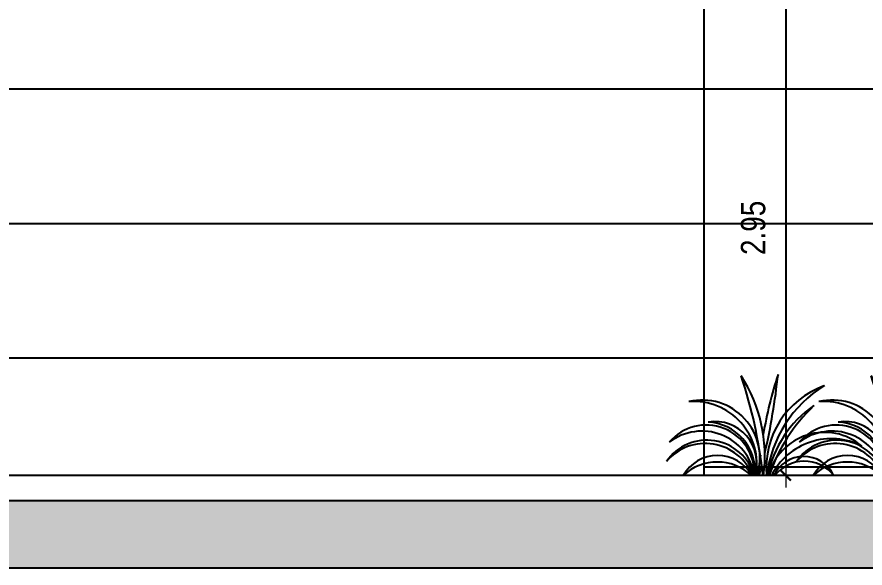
# Model space of a CAD drawing. Header units: millimetres. Extents: x 1170 to 1315, y 90 to 135.
# Drawn here: x 1214.88 to 1219.93, y 106.7 to 109.98 of the extents above; entities that cross this region are included whole.
import ezdxf

# ---------------------------------------------------------------- set-up
doc = ezdxf.new("R2010")
doc.units = ezdxf.units.MM
doc.header["$LTSCALE"] = 20
doc.header["$MEASUREMENT"] = 0
doc.layers.get('DEFPOINTS').update_dxf_attribs({"linetype": 'CONTINUOUS'})
doc.layers.add('COTA', color=7, linetype='CONTINUOUS')
doc.layers.add('PLANTAS', color=136, linetype='CONTINUOUS')
doc.layers.add('E-Pen-C', color=4, linetype='CONTINUOUS', lineweight=15)
doc.layers.add('E-Pen-G', color=3, linetype='CONTINUOUS', lineweight=30)
doc.styles.add('F2', font='ARIALN.TTF')
doc.dimstyles.new('DIMENSION-1', dxfattribs={"dimtxt": 0.145, "dimasz": 0.07, "dimexe": 1, "dimexo": 0, "dimgap": 0.12, "dimtad": 1, "dimzin": 7, "dimdsep": 46, "dimtxsty": 'F2', "dimblk1": 'TRACO', "dimblk2": 'TRACO', "dimsah": 1, "dimcen": 1, "dimse1": 1, "dimse2": 1, "dimclrd": 4, "dimclre": 256, "dimclrt": 4, "dimadec": 8, "dimazin": 0, "dimtfac": 1, "dimtix": 1, "dimtmove": 2, "dimatfit": 3, "dimldrblk": 'TRACO', "dimfxl": 1, "dimtolj": 1, "dimtzin": 0, "dimarcsym": 0})

# ---------------------------------------------------------------- blocks, each defined once
blk = doc.blocks.new('TRACO')
at = {"layer": 'E-Pen-C'}
for p, q in [((0, 1), (0, -1)), ((-1, 0), (1, 0))]:
    blk.add_line(p, q, dxfattribs=at)
at = {"layer": 'E-Pen-G'}
blk.add_line((-0.424, -0.424), (0.424, 0.424), dxfattribs=at)
blk = doc.blocks.new('*D440')
at = {"layer": 'COTA', "color": 4, "linetype": 'Continuous', "lineweight": -2}
blk.add_line((1219.4553, 110.1287), (1219.4553, 107.3187), dxfattribs=at)
at = {"layer": 'DEFPOINTS', "color": 0, "linetype": 'Continuous'}
for p in [(1219.0666, 110.1987), (1218.9666, 107.2487), (1219.4553, 107.2487)]:
    blk.add_point(p, dxfattribs=at)
at = {"layer": 'COTA', "color": 4, "linetype": 'Continuous', "lineweight": -2, "xscale": 0.07, "yscale": 0.07, "zscale": 0.07}
for p, rotation in [((1219.4553, 110.1987), 90), ((1219.4553, 107.2487), 270)]:
    blk.add_blockref('TRACO', p, dxfattribs=dict(at, rotation=rotation))
at = {"layer": 'COTA', "color": 4, "linetype": 'Continuous', "insert": (1219.2613, 108.7237), "char_height": 0.145, "attachment_point": 5, "rotation": 90, "style": 'F2'}
blk.add_mtext('\\A1;2.95', dxfattribs=at)
blk = doc.blocks.new('PLANT3L')
at = {"layer": 'PLANTAS', "color": 8}
blk.add_line((0.3351, 0.0015), (-0.3143, 0.0015), dxfattribs=at)
for centre, radius, start, end in [((-0.844, 0.1188), 0.8728, 352.2755, 33.0522), ((-2.7892, -0.3038), 2.8236, 6.2078, 18.5584), ((2.4214, -0.1546), 2.4353, 161.8415, 170.5179), ((-3.6764, 1.0004), 3.8044, 346.8713, 354.0253), ((0.5549, 0.0478), 0.5179, 109.7641, 185.1275), ((0.7667, -0.0849), 0.7313, 121.6539, 173.2153), ((-0.344, 0.1081), 0.3431, 341.8974, 103.3195), ((-0.3936, 0.0678), 0.3752, 349.8247, 94.1396), ((0.6959, -0.1285), 0.6634, 124.5088, 168.6962), ((1.0314, -0.3304), 1.0326, 133.5399, 161.2512), ((-0.3201, 0.0157), 0.2871, 357.1633, 139.9251), ((-0.3232, 0.0255), 0.2951, 356.0104, 87.1327), ((-0.2675, 0.0759), 0.2474, 342.7807, 98.9544), ((-0.3458, -0.0523), 0.3187, 9.7129, 127.5025), ((0.3837, -0.0849), 0.3441, 49.7127, 165.4673), ((-0.3154, -0.0813), 0.2937, 16.3782, 145.4428), ((0.4246, -0.1784), 0.3997, 62.9698, 153.252), ((-0.3255, -0.1107), 0.3035, 21.6985, 139.7769), ((-0.253, -0.1136), 0.2351, 29.3177, 150.4844), ((2.4214, -0.1546), 2.4353, 173.4597, 176.3258), ((0.2607, -0.08), 0.1958, 25.7178, 155.4156), ((-0.2539, -0.2151), 0.2978, 46.662, 133.1395), ((-3.6764, 1.0004), 3.8044, 344.7781, 345.723), ((0.2638, -0.1375), 0.2245, 39.4292, 141.7202)]:
    blk.add_arc(centre, radius, start, end, dxfattribs=at)

msp = doc.modelspace()

# ---------------------------------------------------------------- hatches: boundary and pattern name
at = {"layer": 'COTA', "linetype": 'Continuous'}
h = msp.add_hatch(dxfattribs=at)
h.set_pattern_fill('ANSI38', color=8, scale=0.4, style=0)
h.set_pattern_definition([(45, (-0.52777, 1.53314), (-0.035355339, 0.035355339), []), (135, (-0.52777, 1.53314), (-0.1060660172, 0.035355339), [0.125, -0.075])])
h.paths.add_polyline_path([(1227.593, 106.6987), (1227.593, 107.0987), (1226.4666, 107.0987), (1178.0762, 107.0987), (1178.0762, 106.6987)])

# ---------------------------------------------------------------- linework, layer by layer
at = {"layer": 'COTA', "color": 1, "linetype": 'Continuous'}
for p, q in [((1218.9666, 110.1987), (1218.9666, 107.2487)), ((1226.4666, 107.2487), (1190.494, 107.2487)), ((1226.4666, 107.0987), (1178.0762, 107.0987))]:
    msp.add_line(p, q, dxfattribs=at)
at = {"layer": 'COTA', "color": 7, "linetype": 'Continuous'}
for p, q in [((1218.9666, 109.5487), (1191.8057, 109.5487)), ((1218.9666, 108.7487), (1191.8057, 108.7487)), ((1218.9666, 107.9487), (1191.8057, 107.9487))]:
    msp.add_line(p, q, dxfattribs=at)
at = {"layer": 'COTA', "color": 8, "linetype": 'Continuous'}
for p, q in [((1223.9666, 109.5487), (1218.9666, 109.5487)), ((1223.9666, 108.7487), (1218.9666, 108.7487)), ((1223.9666, 107.9487), (1218.9666, 107.9487)), ((1223.9666, 107.2987), (1218.9666, 107.2987)), ((1227.593, 106.6987), (1178.0762, 106.6987))]:
    msp.add_line(p, q, dxfattribs=at)

# ---------------------------------------------------------------- block references
at = {"layer": 'COTA', "color": 7, "linetype": 'Continuous'}
for p in [(1219.3015, 107.2472), (1220.0752, 107.2472)]:
    msp.add_blockref('PLANT3L', p, dxfattribs=at)

# ---------------------------------------------------------------- dimensions: what is measured, and where the dimension line sits
dim = msp.add_linear_dim(base=(1219.4553, 107.2487), p1=(1219.0666, 110.1987), p2=(1218.9666, 107.2487), angle=90, dimstyle='DIMENSION-1', override={"dimadec": 0, "dimfxl": 0.04}, dxfattribs=at)
dim.commit()
dim.dimension.update_dxf_attribs({"geometry": '*D440', "text_midpoint": (1219.2613, 108.7237)})

doc.saveas('drawing.dxf')
